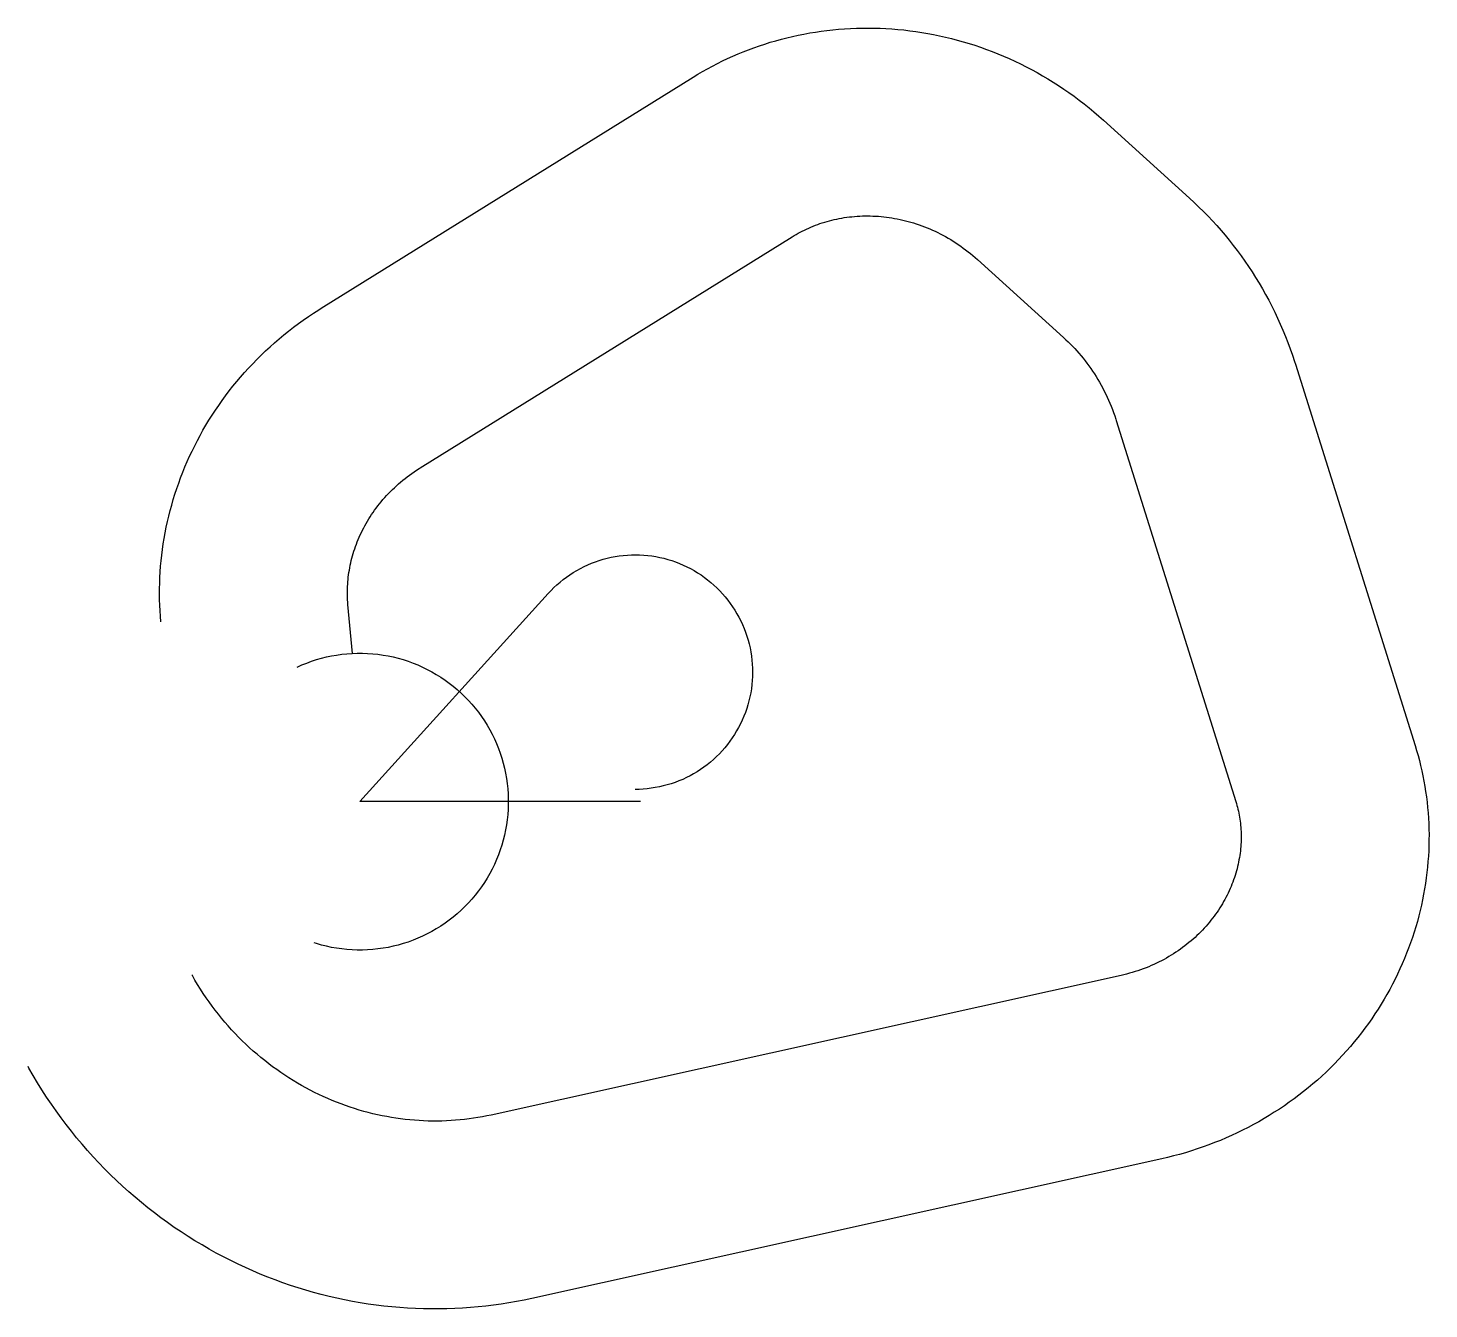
# Model space of a CAD drawing. Header units: metres. Extents: x -8127 to 26182, y -12422 to 18941.
import ezdxf

# ---------------------------------------------------------------- set-up
doc = ezdxf.new("R2010")
doc.units = ezdxf.units.M

msp = doc.modelspace()

# ---------------------------------------------------------------- linework, layer by layer
at = {"layer": 'Boundry', "color": 1}
for p, q in [((-952, 12078), (8158, 17736)), ((18210, 16682), (20320, 14773)), ((1475, 8171), (10585, 13829)), ((15124, 13271), (17234, 11362)), ((22911, 10709), (25841, 1378)), ((18522, 9331), (21452, 0)), ((-181, 3630), (-292, 4828)), ((18641, -4253), (3213, -7673)), ((19637, -8744), (4208, -12164))]:
    msp.add_line(p, q, dxfattribs=at)
at = {"layer": 'NorminalTrack', "color": 1}
msp.add_lwpolyline([(6876, 0), (0, 0), (4614, 5099), (4614, 5099), (4682, 5172), (4753, 5243), (4827, 5311), (4903, 5376), (4981, 5439), (5061, 5499), (5143, 5557), (5227, 5611), (5313, 5663), (5401, 5711), (5491, 5756), (5582, 5798), (5674, 5837), (5768, 5873), (5863, 5905), (5958, 5935), (6055, 5960), (6153, 5983), (6252, 6001), (6351, 6017), (6450, 6029), (6550, 6037), (6650, 6042), (6750, 6044), (6851, 6042), (6951, 6036), (7051, 6027), (7150, 6015), (7249, 5999), (7347, 5980), (7445, 5957), (7542, 5931), (7638, 5901), (7732, 5868), (7826, 5832), (7918, 5793), (8009, 5750), (8098, 5704), (8186, 5656), (8271, 5604), (8355, 5549), (8437, 5491), (8517, 5431), (8595, 5367), (8670, 5301), (8744, 5233), (8814, 5162), (8882, 5088), (8948, 5012), (9011, 4934), (9071, 4854), (9128, 4772), (9183, 4688), (9234, 4602), (9283, 4514), (9328, 4424), (9370, 4333), (9409, 4241), (9445, 4147), (9477, 4053), (9506, 3957), (9532, 3860), (9554, 3762), (9573, 3664), (9588, 3564), (9600, 3465), (9609, 3365), (9614, 3265), (9615, 3165), (9613, 3064), (9608, 2964), (9599, 2865), (9587, 2765), (9571, 2666), (9551, 2568), (9528, 2470), (9502, 2373), (9473, 2278), (9440, 2183), (9404, 2089), (9364, 1997), (9322, 1906), (9276, 1817), (9227, 1730), (9175, 1644), (9120, 1560), (9063, 1478), (9002, 1398), (8939, 1320), (8873, 1245), (8804, 1172), (8733, 1101), (8660, 1033), (8584, 967), (8506, 904), (8426, 844), (8344, 787), (8259, 732), (8173, 681), (8085, 633), (7996, 587), (7905, 545), (7813, 506), (7719, 470), (7624, 438), (7528, 409), (7431, 383), (7334, 361), (7235, 342), (7136, 327), (7037, 315), (6937, 306), (6837, 301), (6743, 300)], dxfattribs=at)
at = {"layer": 'WindSpiral', "color": 5}
for points in [[(8158, 17736), (8275, 17808), (8393, 17877), (8513, 17944), (8634, 18010), (8757, 18073), (8881, 18135), (9006, 18194), (9133, 18251), (9260, 18306), (9389, 18359), (9519, 18410), (9650, 18459), (9783, 18505), (9916, 18549), (10050, 18591), (10185, 18631), (10322, 18668), (10459, 18703), (10597, 18736), (10735, 18766), (10875, 18794), (11015, 18820), (11156, 18843), (11297, 18864), (11439, 18882), (11582, 18898), (11725, 18912), (11869, 18922), (12013, 18931), (12158, 18937), (12302, 18940), (12447, 18941), (12593, 18939), (12738, 18935), (12884, 18928), (13030, 18919), (13176, 18907), (13322, 18893), (13468, 18876), (13614, 18856), (13760, 18834), (13905, 18809), (14051, 18782), (14196, 18752), (14341, 18719), (14486, 18684), (14630, 18646), (14774, 18606), (14917, 18563), (15060, 18518), (15202, 18470), (15344, 18419), (15485, 18366), (15625, 18310), (15764, 18252), (15903, 18191), (16041, 18128), (16178, 18062), (16314, 17994), (16449, 17923), (16583, 17850), (16716, 17774), (16848, 17696), (16978, 17616), (17108, 17533), (17236, 17447), (17363, 17360), (17489, 17269), (17613, 17177), (17736, 17082), (17857, 16985), (17977, 16886), (18095, 16784), (18210, 16682)], [(20320, 14773), (20435, 14667), (20548, 14559), (20660, 14449), (20770, 14336), (20878, 14222), (20984, 14105), (21089, 13987), (21191, 13866), (21292, 13743), (21390, 13619), (21487, 13493), (21581, 13364), (21673, 13234), (21764, 13102), (21852, 12969), (21937, 12833), (22021, 12696), (22102, 12557), (22181, 12417), (22258, 12275), (22332, 12131), (22404, 11986), (22474, 11840), (22541, 11692), (22605, 11542), (22667, 11392), (22726, 11240), (22783, 11086), (22838, 10932), (22889, 10776), (22911, 10709)], [(10585, 13829), (10633, 13858), (10682, 13887), (10732, 13915), (10783, 13942), (10834, 13969), (10886, 13995), (10939, 14020), (10992, 14044), (11046, 14067), (11101, 14090), (11156, 14111), (11212, 14132), (11268, 14152), (11325, 14171), (11383, 14189), (11441, 14206), (11500, 14222), (11559, 14237), (11619, 14251), (11679, 14264), (11740, 14277), (11801, 14288), (11863, 14298), (11925, 14307), (11988, 14315), (12051, 14322), (12114, 14328), (12177, 14333), (12241, 14337), (12306, 14339), (12370, 14341), (12435, 14341), (12500, 14340), (12565, 14338), (12631, 14335), (12697, 14331), (12763, 14326), (12829, 14319), (12895, 14312), (12961, 14303), (13028, 14293), (13094, 14281), (13161, 14269), (13228, 14255), (13294, 14240), (13361, 14224), (13427, 14206), (13494, 14188), (13560, 14168), (13626, 14147), (13693, 14124), (13759, 14101), (13824, 14076), (13890, 14050), (13955, 14023), (14021, 13994), (14085, 13964), (14150, 13933), (14214, 13901), (14278, 13868), (14342, 13833), (14405, 13797), (14468, 13760), (14530, 13721), (14592, 13682), (14653, 13641), (14714, 13599), (14775, 13555), (14834, 13511), (14894, 13465), (14952, 13418), (15010, 13370), (15068, 13321), (15124, 13271)], [(-4873, 4404), (-4884, 4538), (-4893, 4673), (-4899, 4808), (-4904, 4944), (-4906, 5079), (-4905, 5216), (-4902, 5352), (-4897, 5489), (-4889, 5625), (-4879, 5762), (-4867, 5899), (-4852, 6036), (-4834, 6173), (-4815, 6310), (-4793, 6446), (-4768, 6583), (-4741, 6719), (-4712, 6855), (-4680, 6991), (-4645, 7127), (-4609, 7262), (-4569, 7397), (-4528, 7531), (-4484, 7665), (-4437, 7798), (-4389, 7931), (-4337, 8063), (-4284, 8194), (-4228, 8325), (-4169, 8455), (-4108, 8584), (-4045, 8712), (-3980, 8840), (-3912, 8966), (-3842, 9091), (-3769, 9216), (-3695, 9339), (-3618, 9462), (-3538, 9583), (-3457, 9703), (-3373, 9821), (-3287, 9939), (-3199, 10055), (-3108, 10170), (-3016, 10283), (-2921, 10395), (-2824, 10506), (-2726, 10615), (-2625, 10722), (-2522, 10828), (-2417, 10932), (-2310, 11035), (-2201, 11136), (-2090, 11235), (-1977, 11332), (-1862, 11428), (-1746, 11521), (-1628, 11613), (-1507, 11703), (-1385, 11791), (-1262, 11877), (-1136, 11961), (-1009, 12042), (-952, 12078)], [(17234, 11362), (17290, 11310), (17345, 11258), (17399, 11204), (17453, 11149), (17506, 11093), (17558, 11036), (17610, 10977), (17660, 10918), (17710, 10857), (17758, 10796), (17806, 10733), (17853, 10670), (17899, 10605), (17944, 10539), (17988, 10473), (18030, 10405), (18072, 10337), (18113, 10267), (18153, 10197), (18191, 10125), (18228, 10053), (18265, 9980), (18300, 9906), (18334, 9831), (18366, 9755), (18398, 9679), (18428, 9602), (18457, 9524), (18485, 9445), (18511, 9365), (18522, 9331)], [(-292, 4828), (-297, 4882), (-300, 4937), (-303, 4992), (-305, 5047), (-306, 5103), (-305, 5159), (-304, 5215), (-302, 5271), (-299, 5328), (-295, 5385), (-290, 5441), (-283, 5499), (-276, 5556), (-268, 5613), (-258, 5671), (-248, 5728), (-237, 5786), (-224, 5843), (-211, 5901), (-196, 5959), (-180, 6017), (-164, 6074), (-146, 6132), (-127, 6189), (-107, 6247), (-86, 6304), (-64, 6361), (-40, 6418), (-16, 6475), (10, 6532), (36, 6588), (64, 6645), (93, 6701), (123, 6756), (154, 6812), (186, 6867), (219, 6922), (253, 6976), (288, 7030), (325, 7083), (362, 7137), (401, 7189), (440, 7241), (481, 7293), (523, 7344), (566, 7395), (610, 7445), (655, 7495), (701, 7544), (748, 7592), (796, 7640), (845, 7687), (895, 7733), (946, 7778), (998, 7823), (1051, 7867), (1105, 7911), (1159, 7953), (1215, 7995), (1272, 8036), (1330, 8076), (1388, 8115), (1448, 8154), (1475, 8171)], [(-1536, 3294), (-1420, 3346), (-1303, 3393), (-1183, 3437), (-1063, 3476), (-941, 3511), (-818, 3542), (-694, 3568), (-569, 3590), (-443, 3608), (-317, 3621), (-190, 3630), (-63, 3634), (63, 3634), (190, 3630), (317, 3621), (443, 3608), (569, 3590), (694, 3568), (818, 3542), (941, 3511), (1063, 3476), (1183, 3437), (1303, 3393), (1420, 3346), (1536, 3294), (1650, 3239), (1762, 3179), (1872, 3116), (1980, 3048), (2085, 2977), (2188, 2903), (2287, 2825), (2385, 2743), (2479, 2658), (2570, 2570), (2658, 2479), (2743, 2385), (2825, 2287), (2903, 2188), (2977, 2085), (3048, 1980), (3116, 1872), (3179, 1762), (3239, 1650), (3294, 1536), (3346, 1420), (3393, 1303), (3437, 1183), (3476, 1063), (3511, 941), (3542, 818), (3568, 694), (3590, 569), (3608, 443), (3621, 317), (3630, 190), (3634, 63), (3634, -63), (3630, -190), (3621, -317), (3608, -443), (3590, -569), (3568, -694), (3542, -818), (3511, -941), (3476, -1063), (3437, -1183), (3393, -1303), (3346, -1420), (3294, -1536), (3239, -1650), (3179, -1762), (3116, -1872), (3048, -1980), (2977, -2085), (2903, -2188), (2825, -2287), (2743, -2385), (2658, -2479), (2570, -2570), (2479, -2658), (2385, -2743), (2287, -2825), (2188, -2903), (2085, -2977), (1980, -3048), (1872, -3116), (1762, -3179), (1650, -3239), (1536, -3294), (1420, -3346), (1303, -3393), (1183, -3437), (1063, -3476), (941, -3511), (818, -3542), (694, -3568), (569, -3590), (443, -3608), (317, -3621), (190, -3630), (63, -3634), (-63, -3634), (-190, -3630), (-317, -3621), (-443, -3608), (-569, -3590), (-694, -3568), (-818, -3542), (-941, -3511), (-1063, -3476), (-1123, -3457)], [(25841, 1378), (25878, 1255), (25913, 1132), (25946, 1007), (25977, 882), (26006, 756), (26033, 629), (26058, 502), (26080, 374), (26100, 245), (26118, 116), (26134, -14), (26148, -145), (26159, -276), (26168, -407), (26175, -539), (26179, -671), (26182, -803), (26181, -936), (26179, -1069), (26174, -1202), (26167, -1335), (26157, -1469), (26146, -1602), (26131, -1736), (26115, -1869), (26096, -2003), (26075, -2136), (26051, -2269), (26025, -2402), (25997, -2535), (25966, -2668), (25933, -2800), (25897, -2932), (25859, -3063), (25819, -3194), (25776, -3325), (25731, -3455), (25684, -3585), (25634, -3714), (25582, -3842), (25528, -3970), (25471, -4097), (25412, -4223), (25351, -4348), (25287, -4472), (25222, -4596), (25153, -4719), (25083, -4840), (25010, -4961), (24935, -5080), (24858, -5199), (24779, -5316), (24697, -5432), (24614, -5547), (24528, -5661), (24440, -5773), (24350, -5884), (24258, -5994), (24163, -6102), (24067, -6209), (23969, -6314), (23869, -6417), (23766, -6519), (23662, -6620), (23556, -6719), (23448, -6816), (23338, -6911), (23226, -7005), (23112, -7096), (22997, -7186), (22880, -7274), (22761, -7361), (22640, -7445), (22518, -7527), (22394, -7607), (22269, -7686), (22142, -7762), (22013, -7836), (21883, -7908), (21751, -7977), (21618, -8045), (21484, -8110), (21348, -8174), (21211, -8234), (21072, -8293), (20933, -8349), (20792, -8403), (20650, -8455), (20507, -8504), (20363, -8550), (20217, -8595), (20071, -8636), (19924, -8676), (19776, -8712), (19637, -8744)], [(21452, 0), (21466, -46), (21479, -92), (21492, -139), (21503, -186), (21514, -234), (21524, -282), (21534, -331), (21542, -380), (21550, -429), (21557, -479), (21563, -530), (21568, -580), (21573, -631), (21576, -682), (21579, -734), (21581, -786), (21582, -838), (21582, -890), (21581, -943), (21579, -996), (21576, -1049), (21572, -1102), (21567, -1156), (21562, -1209), (21555, -1263), (21547, -1317), (21539, -1371), (21529, -1425), (21518, -1480), (21507, -1534), (21494, -1588), (21481, -1643), (21466, -1697), (21450, -1752), (21434, -1806), (21416, -1860), (21397, -1915), (21377, -1969), (21356, -2023), (21335, -2077), (21312, -2130), (21288, -2184), (21263, -2237), (21237, -2291), (21210, -2344), (21182, -2396), (21152, -2449), (21122, -2501), (21091, -2553), (21059, -2604), (21025, -2656), (20991, -2706), (20956, -2757), (20919, -2807), (20882, -2856), (20843, -2905), (20804, -2954), (20763, -3002), (20722, -3050), (20679, -3097), (20636, -3143), (20591, -3189), (20546, -3235), (20500, -3279), (20452, -3323), (20404, -3367), (20355, -3410), (20304, -3452), (20253, -3493), (20201, -3534), (20148, -3573), (20094, -3613), (20039, -3651), (19984, -3688), (19927, -3725), (19870, -3761), (19812, -3795), (19752, -3829), (19693, -3863), (19632, -3895), (19571, -3926), (19508, -3956), (19445, -3985), (19382, -4014), (19317, -4041), (19252, -4067), (19186, -4092), (19120, -4117), (19052, -4140), (18985, -4162), (18916, -4182), (18847, -4202), (18778, -4221), (18707, -4238), (18641, -4253)], [(3213, -7673), (3106, -7696), (2999, -7716), (2891, -7735), (2783, -7753), (2674, -7768), (2564, -7781), (2454, -7793), (2344, -7803), (2233, -7810), (2122, -7816), (2010, -7820), (1899, -7822), (1787, -7822), (1674, -7820), (1562, -7816), (1449, -7810), (1336, -7802), (1223, -7792), (1110, -7780), (997, -7767), (884, -7751), (771, -7733), (658, -7713), (545, -7691), (432, -7667), (319, -7641), (207, -7613), (95, -7583), (-17, -7551), (-128, -7517), (-239, -7481), (-350, -7442), (-460, -7402), (-570, -7360), (-679, -7316), (-788, -7270), (-896, -7222), (-1004, -7171), (-1111, -7119), (-1217, -7065), (-1322, -7009), (-1427, -6951), (-1531, -6891), (-1634, -6829), (-1736, -6765), (-1838, -6699), (-1938, -6632), (-2037, -6562), (-2136, -6491), (-2233, -6417), (-2329, -6342), (-2424, -6265), (-2518, -6187), (-2611, -6106), (-2702, -6024), (-2793, -5939), (-2881, -5853), (-2969, -5766), (-3055, -5677), (-3140, -5586), (-3224, -5493), (-3306, -5399), (-3386, -5303), (-3465, -5205), (-3542, -5106), (-3618, -5005), (-3692, -4903), (-3765, -4800), (-3836, -4694), (-3905, -4588), (-3973, -4480), (-4038, -4371), (-4102, -4260), (-4115, -4237)], [(4208, -12164), (4023, -12203), (3837, -12239), (3650, -12272), (3462, -12302), (3274, -12329), (3085, -12352), (2895, -12372), (2705, -12388), (2514, -12402), (2322, -12412), (2131, -12418), (1939, -12422), (1746, -12422), (1554, -12418), (1361, -12412), (1168, -12401), (975, -12388), (782, -12371), (589, -12351), (396, -12327), (204, -12300), (11, -12270), (-181, -12236), (-373, -12198), (-564, -12158), (-755, -12114), (-945, -12066), (-1134, -12015), (-1323, -11961), (-1512, -11904), (-1699, -11843), (-1886, -11778), (-2072, -11711), (-2256, -11640), (-2440, -11566), (-2623, -11488), (-2804, -11407), (-2984, -11323), (-3164, -11236), (-3341, -11145), (-3518, -11052), (-3693, -10955), (-3866, -10854), (-4038, -10751), (-4208, -10645), (-4377, -10535), (-4544, -10423), (-4709, -10307), (-4872, -10188), (-5033, -10067), (-5193, -9942), (-5350, -9815), (-5506, -9684), (-5659, -9551), (-5810, -9415), (-5959, -9276), (-6106, -9134), (-6250, -8990), (-6392, -8843), (-6532, -8693), (-6669, -8541), (-6804, -8386), (-6936, -8228), (-7065, -8068), (-7192, -7906), (-7316, -7741), (-7438, -7574), (-7556, -7405), (-7672, -7233), (-7785, -7059), (-7895, -6883), (-8002, -6705), (-8106, -6525), (-8127, -6487)]]:
    msp.add_lwpolyline(points, dxfattribs=at)

doc.saveas('drawing.dxf')
